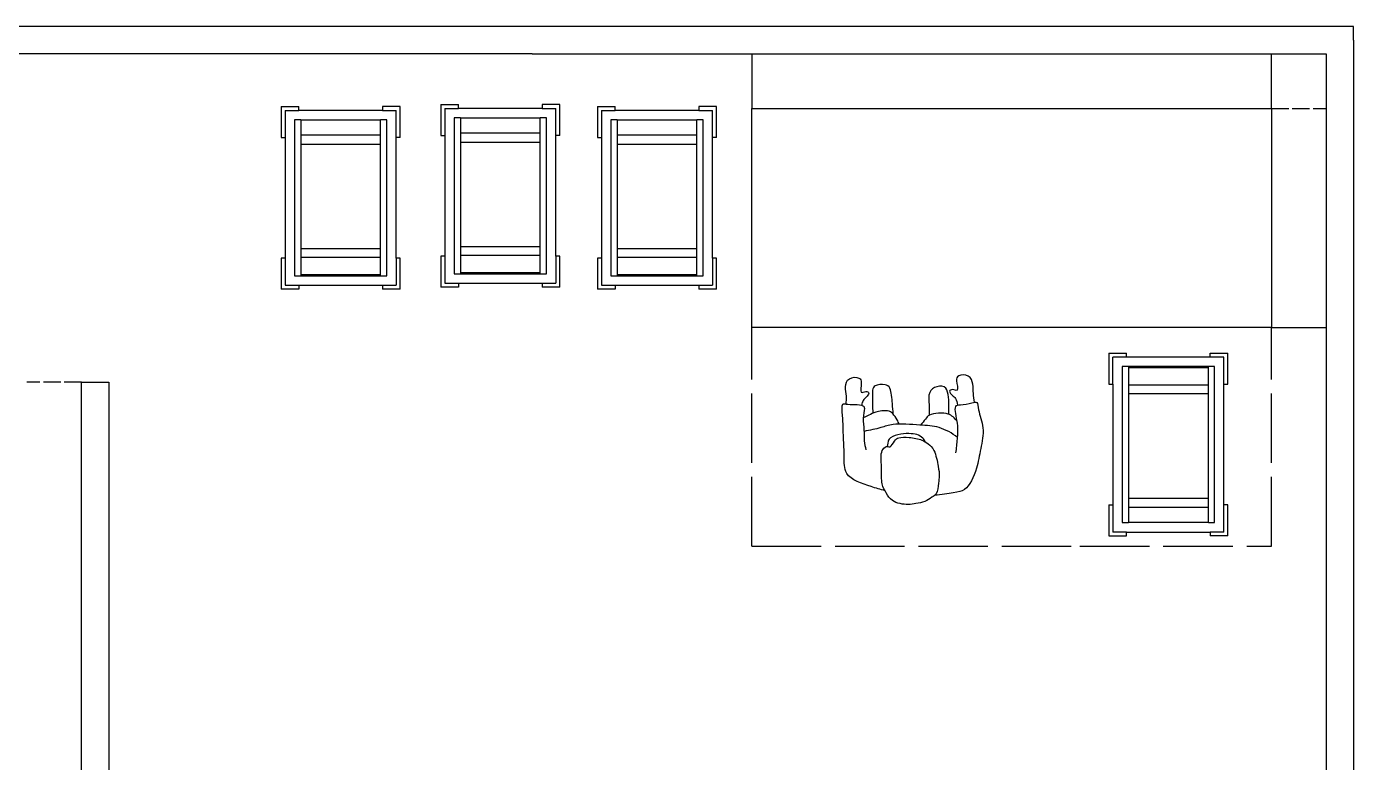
# Model space of a CAD drawing. Header units: millimetres. Extents: x -9564 to 100419, y -25359 to 24346.
# Drawn here: x 85395 to 90246, y -9418 to -6728 of the extents above; entities that cross this region are included whole.
import ezdxf

# ---------------------------------------------------------------- set-up
doc = ezdxf.new("R2010")
doc.units = ezdxf.units.MM
doc.header["$LTSCALE"] = 100
for name, pattern in [('DASHED', [1.524, 1.27, -0.254]), ('DASHED2', [0.762, 0.635, -0.127]), ('DASHEDX2', [3.048, 2.54, -0.508])]:
    doc.linetypes.add(name, pattern=pattern)
for name, color, linetype in [('Area proceso', 90, 'DASHEDX2'), ('Maquinas', 200, 'Continuous'), ('Mesas-estantes', 230, 'Continuous'), ('MUROS', 7, 'Continuous'), ('Personal', 20, 'Continuous'), ('SLIM', 6, 'DASHED'), ('Transporte semielaborado', 30, 'Continuous')]:
    doc.layers.add(name, color=color, linetype=linetype)

# ---------------------------------------------------------------- blocks, each defined once
blk = doc.blocks.new('Bakery Trolley pl')
at = {"layer": 'Transporte semielaborado'}
for p, q in [((0.1804, 0.6253), (0.2371, 0.6253)), ((0.1804, 0.6253), (0.1804, 0.526)), ((0.2371, 0.6127), (0.1929, 0.6127)), ((0.1929, 0.526), (0.1929, 0.6127)), ((0.2371, 0.6127), (0.2371, 0.6253)), ((0.5048, 0.6127), (0.2371, 0.6127)), ((0.5048, 0.6127), (0.5048, 0.6253)), ((0.5048, 0.6253), (0.5615, 0.6253)), ((0.5489, 0.6127), (0.5048, 0.6127)), ((0.5489, 0.526), (0.5489, 0.6127)), ((0.5615, 0.526), (0.5615, 0.6253)), ((0.2229, 0.5827), (0.2229, 0.0827)), ((0.2429, 0.5827), (0.2229, 0.5827)), ((0.2429, 0.5827), (0.2429, 0.5798)), ((0.4989, 0.5827), (0.2429, 0.5827)), ((0.2429, 0.5798), (0.4989, 0.5798)), ((0.2429, 0.5798), (0.2429, 0.5245)), ((0.5189, 0.5827), (0.4989, 0.5827)), ((0.4989, 0.5798), (0.4989, 0.5827)), ((0.4989, 0.5245), (0.4989, 0.5798)), ((0.5189, 0.0827), (0.5189, 0.5827)), ((0.1804, 0.526), (0.1929, 0.526)), ((0.1929, 0.526), (0.1929, 0.1394)), ((0.2429, 0.5245), (0.4989, 0.5245)), ((0.2429, 0.5245), (0.2429, 0.4967)), ((0.4989, 0.4967), (0.4989, 0.5245)), ((0.5489, 0.526), (0.5615, 0.526)), ((0.5489, 0.1394), (0.5489, 0.526)), ((0.2429, 0.4967), (0.4989, 0.4967)), ((0.2429, 0.4967), (0.2429, 0.1615)), ((0.4989, 0.1615), (0.4989, 0.4967)), ((0.1804, 0.1394), (0.1929, 0.1394)), ((0.1804, 0.1394), (0.1804, 0.0402)), ((0.1929, 0.1394), (0.1929, 0.0527)), ((0.2429, 0.1615), (0.4989, 0.1615)), ((0.2429, 0.1615), (0.2429, 0.1325)), ((0.2429, 0.1325), (0.4989, 0.1325)), ((0.2429, 0.1325), (0.2429, 0.0827)), ((0.4989, 0.1325), (0.4989, 0.1615)), ((0.4989, 0.0827), (0.4989, 0.1325)), ((0.5615, 0.1394), (0.5489, 0.1394)), ((0.5489, 0.0527), (0.5489, 0.1394)), ((0.5615, 0.0402), (0.5615, 0.1394)), ((0.2371, 0.0527), (0.1929, 0.0527)), ((0.2229, 0.0827), (0.2429, 0.0827)), ((0.2371, 0.0402), (0.2371, 0.0527)), ((0.2371, 0.0527), (0.5048, 0.0527)), ((0.4989, 0.0827), (0.2429, 0.0827)), ((0.4989, 0.0827), (0.5189, 0.0827)), ((0.5048, 0.0527), (0.5048, 0.0402)), ((0.5489, 0.0527), (0.5048, 0.0527)), ((0.1804, 0.0402), (0.2371, 0.0402)), ((0.5615, 0.0402), (0.5048, 0.0402))]:
    blk.add_line(p, q, dxfattribs=at)
blk = doc.blocks.new('pa17-16')
for points, knots in [([(5.62, 2.5537), (5.6188, 2.5427), (5.6154, 2.5253), (5.6223, 2.4901), (5.6346, 2.4293), (5.661, 2.4064), (5.685, 2.3908), (5.7322, 2.3832), (5.7723, 2.3842), (5.7881, 2.3969), (5.8018, 2.4268), (5.8146, 2.4162), (5.8324, 2.4305), (5.8382, 2.4568), (5.8318, 2.5038), (5.8344, 2.5615), (5.8137, 2.5937), (5.7944, 2.6284), (5.7307, 2.6388), (5.7037, 2.6296), (5.6679, 2.626), (5.6442, 2.6055), (5.6228, 2.5961), (5.6214, 2.5667), (5.62, 2.5537)], [0, 0, 0, 0, 0.297584, 0.631064, 1.068635, 1.39533, 1.69617, 2.097861, 2.458938, 2.716293, 3.010442, 3.199165, 3.447293, 3.731671, 4.119196, 4.541864, 4.881702, 5.22714, 5.673063, 5.989311, 6.327668, 6.644571, 6.906626, 7.259736, 7.259736, 7.259736, 7.259736]), ([(5.5575, 2.4391), (5.5549, 2.4218), (5.5525, 2.3852), (5.5491, 2.3329), (5.5712, 2.2599), (5.5431, 2.2589), (5.5029, 2.2526), (5.4793, 2.2435), (5.4785, 2.2813), (5.4499, 2.3438), (5.4658, 2.4235), (5.4776, 2.5033), (5.5116, 2.5798), (5.5552, 2.585), (5.608, 2.5962), (5.6336, 2.6001)], [0, 0, 0, 0, 0.404899, 0.829805, 1.276298, 1.516647, 1.885942, 2.122553, 2.418487, 2.881882, 3.382407, 3.897515, 4.613825, 5.020942, 5.393355, 5.393355, 5.393355, 5.393355]), ([(5.8196, 2.5846), (5.837, 2.5819), (5.8817, 2.5675), (5.9755, 2.5418), (5.972, 2.4609), (5.9791, 2.3926), (5.9812, 2.315), (5.9891, 2.2612), (5.9692, 2.2664), (5.9401, 2.2663), (5.9063, 2.2668), (5.9005, 2.2811), (5.909, 2.3184), (5.9007, 2.3606), (5.9019, 2.4011), (5.8964, 2.4238), (5.8933, 2.4348)], [6.682038, 6.682038, 6.682038, 6.682038, 7.076266, 7.806153, 8.304227, 8.77662, 9.284333, 9.649979, 9.844608, 10.160206, 10.472731, 10.661147, 10.998544, 11.371438, 11.724832, 12.051545, 12.051545, 12.051545, 12.051545]), ([(5.5522, 2.3809), (5.573, 2.3653), (5.6222, 2.3398), (5.6924, 2.3383), (5.7952, 2.3323), (5.8376, 2.352), (5.881, 2.3613), (5.9019, 2.366)], [0, 0, 0, 0, 0.49262, 0.970296, 1.525877, 1.91054, 2.357805, 2.357805, 2.357805, 2.357805]), ([(5.6724, 2.3994), (5.675, 2.3947), (5.6837, 2.383), (5.7041, 2.3718), (5.7348, 2.3697), (5.774, 2.3728), (5.8085, 2.3874), (5.8116, 2.4015), (5.8144, 2.4199)], [0.121052, 0.121052, 0.121052, 0.121052, 0.297289, 0.584433, 0.895396, 1.26174, 1.600834, 1.760925, 1.760925, 1.760925, 1.760925]), ([(5.5552, 2.3206), (5.5597, 2.3147), (5.5706, 2.3043), (5.5892, 2.2916), (5.6248, 2.2913), (5.6613, 2.2967), (5.6731, 2.3154), (5.6858, 2.3299), (5.6912, 2.3378)], [0, 0, 0, 0, 0.262594, 0.520609, 0.853848, 1.185107, 1.43842, 1.738028, 1.738028, 1.738028, 1.738028]), ([(5.7713, 2.3359), (5.7736, 2.3305), (5.7786, 2.3203), (5.7954, 2.2951), (5.8154, 2.2848), (5.8612, 2.2906), (5.8838, 2.3057), (5.8988, 2.3117), (5.9058, 2.3148)], [0, 0, 0, 0, 0.233477, 0.532145, 0.79329, 1.163492, 1.458071, 1.725911, 1.725911, 1.725911, 1.725911]), ([(5.5867, 2.2952), (5.5866, 2.2877), (5.5872, 2.2667), (5.5883, 2.1873), (5.6353, 2.19), (5.6673, 2.2128), (5.6606, 2.2618), (5.6599, 2.2881), (5.6606, 2.3008)], [0.078483, 0.078483, 0.078483, 0.078483, 0.321516, 0.797556, 1.122606, 1.448668, 1.830958, 2.166281, 2.166281, 2.166281, 2.166281]), ([(5.7943, 2.2992), (5.7951, 2.2858), (5.7984, 2.2614), (5.8038, 2.2002), (5.8255, 2.1869), (5.8672, 2.191), (5.8755, 2.2117), (5.8718, 2.2605), (5.8715, 2.286), (5.871, 2.2978)], [0, 0, 0, 0, 0.353805, 0.775896, 1.041599, 1.377968, 1.615337, 2.001902, 2.313716, 2.313716, 2.313716, 2.313716]), ([(5.4915, 2.2484), (5.4936, 2.2374), (5.4981, 2.215), (5.4968, 2.1806), (5.512, 2.1445), (5.5569, 2.147), (5.5634, 2.1681), (5.5498, 2.2128), (5.5753, 2.1995), (5.5912, 2.209), (5.5741, 2.2257), (5.5617, 2.2339), (5.5559, 2.2515), (5.5556, 2.26)], [0, 0, 0, 0, 0.324329, 0.654038, 0.980089, 1.31306, 1.562526, 1.890179, 2.123217, 2.319335, 2.559559, 2.78492, 3.066636, 3.066636, 3.066636, 3.066636]), ([(5.9713, 2.2652), (5.9703, 2.2553), (5.9686, 2.234), (5.9786, 2.2017), (5.9668, 2.1644), (5.9218, 2.1628), (5.9134, 2.1832), (5.9229, 2.229), (5.8988, 2.2135), (5.882, 2.2215), (5.8976, 2.2397), (5.908, 2.248), (5.912, 2.2618), (5.9127, 2.2683)], [0.038839, 0.038839, 0.038839, 0.038839, 0.324329, 0.654038, 0.980089, 1.31306, 1.562526, 1.890179, 2.123217, 2.319335, 2.559559, 2.78492, 2.989829, 2.989829, 2.989829, 2.989829])]:
    blk.add_open_spline(points, degree=3, knots=knots)

msp = doc.modelspace()

# ---------------------------------------------------------------- linework, layer by layer
for p, q in [((90245.948, -6777.696), (90245.948, -12521.933)), ((86006.869, -6827.696), (76710.798, -6827.795)), ((87243.433, -6827.696), (86006.869, -6827.696)), ((87243.433, -6827.696), (89245.948, -6827.696)), ((89245.948, -6827.696), (89445.948, -6827.696)), ((89445.948, -6827.696), (89945.948, -6827.696)), ((89945.948, -6827.696), (90145.948, -6827.696)), ((90145.948, -6827.696), (90145.948, -8978.75)), ((85595.948, -9477.696), (85595.948, -8577.696)), ((90145.948, -8978.75), (90145.948, -12521.933))]:
    msp.add_line(p, q)
at = {"color": 3, "linetype": 'DASHED2'}
msp.add_line((89945.948, -7027.696), (90145.948, -7027.696), dxfattribs=at)
at = {"layer": 'Area proceso', "color": 3}
for p, q in [((88045.948, -6827.696), (88045.948, -7027.696)), ((89945.948, -7027.696), (89945.948, -6827.696)), ((88045.948, -8627.696), (88045.948, -7827.696)), ((89945.948, -8627.696), (89945.948, -7827.696)), ((89945.948, -7827.696), (90145.948, -7827.696)), ((88045.948, -8627.696), (89245.948, -8627.696)), ((89245.948, -8627.696), (89945.948, -8627.696))]:
    msp.add_line(p, q, dxfattribs=at)
at = {"layer": 'Maquinas', "color": 0}
for p, q in [((85595.948, -8577.696), (85595.948, -8027.7)), ((85595.948, -8027.7), (85595.948, -8027.7)), ((85595.948, -8027.7), (85695.948, -8027.7)), ((85695.948, -8027.7), (85695.948, -9477.696))]:
    msp.add_line(p, q, dxfattribs=at)
at = {"layer": 'Mesas-estantes'}
for p, q in [((88045.948, -7827.696), (88045.948, -7027.696)), ((88045.948, -7027.696), (89945.948, -7027.696)), ((89945.948, -7027.696), (89945.948, -7827.696)), ((89245.948, -7827.696), (88045.948, -7827.696)), ((89945.948, -7827.696), (89245.948, -7827.696))]:
    msp.add_line(p, q, dxfattribs=at)
at = {"layer": 'MUROS', "color": 0}
for p, q in [((90145.948, -6727.696), (76710.798, -6727.696)), ((90245.948, -6727.696), (90145.948, -6727.696)), ((90245.948, -6777.696), (90245.948, -6727.696))]:
    msp.add_line(p, q, dxfattribs=at)
at = {"layer": 'SLIM', "color": 3, "linetype": 'DASHED2'}
msp.add_line((85595.948, -8027.7), (85395.948, -8027.7), dxfattribs=at)

# ---------------------------------------------------------------- block references
at = {"layer": 'Personal', "xscale": 979.1504951166457, "yscale": 979.1504951166457, "zscale": 979.1504951166457, "rotation": 178.7466901628452}
msp.add_blockref('pa17-16', (94284.653, -6018.145), dxfattribs=at)
at = {"layer": 'Transporte semielaborado', "xscale": 1141.039974711085, "yscale": 1141.039974711085, "zscale": 1141.039974711085}
for p, rotation in [((86966.143, -6974.066), 180), ((87549.895, -6966.755), 180), ((88122.771, -6974.066), 180), ((89146.092, -8635.756), 359.9999999999996)]:
    msp.add_blockref('Bakery Trolley pl', p, dxfattribs=dict(at, rotation=rotation))

doc.saveas('drawing.dxf')
